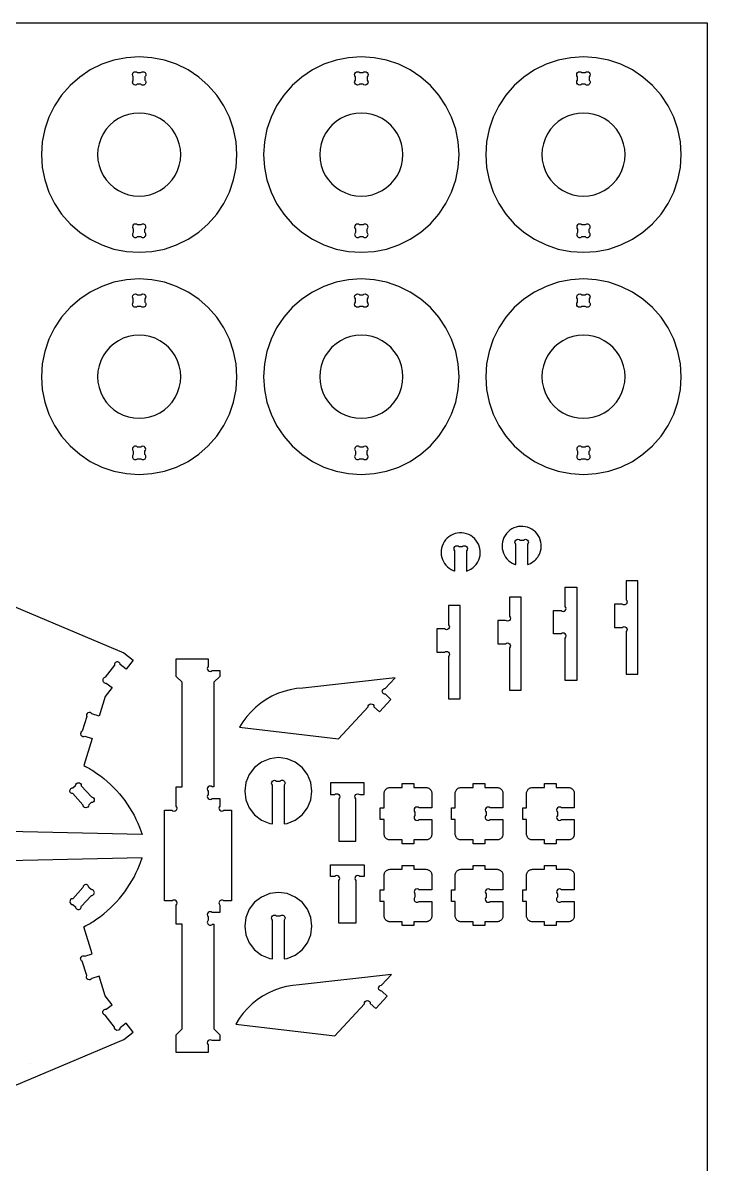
# Model space of a CAD drawing. Extents: x 2.2 to 40.9, y 0.4 to 54.1.
# Drawn here: x 26.23 to 40.9, y 29.67 to 54.15 of the extents above; entities that cross this region are included whole.
import ezdxf

# ---------------------------------------------------------------- set-up
doc = ezdxf.new("R2010")
doc.units = 0
doc.header["$MEASUREMENT"] = 0
doc.layers.get('0').update_dxf_attribs({"linetype": 'CONTINUOUS'})
doc.layers.add('LAYER_1', color=18, linetype='CONTINUOUS')

msp = doc.modelspace()

# ---------------------------------------------------------------- linework, layer by layer
msp.add_lwpolyline([(2.223, 0.378), (2.223, 54.147), (40.905, 54.147), (40.905, 0.378)], close=True)
at = {"layer": 'LAYER_1'}
for points in [[(27.066, 50.046), (27.246, 49.839), (27.453, 49.659), (27.681, 49.506), (27.926, 49.385), (28.186, 49.297), (28.455, 49.244), (28.728, 49.226), (29.002, 49.244), (29.271, 49.297), (29.53, 49.385), (29.776, 49.506), (30.004, 49.659), (30.21, 49.839), (30.391, 50.046), (30.543, 50.273), (30.665, 50.519), (30.753, 50.779), (30.806, 51.048), (30.824, 51.321), (30.806, 51.595), (30.753, 51.864), (30.665, 52.123), (30.543, 52.369), (30.391, 52.597), (30.21, 52.803), (30.004, 52.984), (29.776, 53.136), (29.53, 53.258), (29.271, 53.346), (29.002, 53.399), (28.728, 53.417), (28.455, 53.399), (28.186, 53.346), (27.926, 53.258), (27.681, 53.136), (27.453, 52.984), (27.246, 52.803), (27.066, 52.597), (26.913, 52.369), (26.792, 52.123), (26.704, 51.864), (26.651, 51.595), (26.633, 51.321), (26.651, 51.048), (26.704, 50.779), (26.792, 50.519), (26.913, 50.273)], [(31.828, 50.046), (32.009, 49.839), (32.215, 49.659), (32.443, 49.506), (32.689, 49.385), (32.948, 49.297), (33.217, 49.244), (33.491, 49.226), (33.764, 49.244), (34.033, 49.297), (34.293, 49.385), (34.539, 49.506), (34.767, 49.659), (34.973, 49.839), (35.154, 50.046), (35.306, 50.273), (35.427, 50.519), (35.515, 50.779), (35.569, 51.048), (35.587, 51.321), (35.569, 51.595), (35.515, 51.864), (35.427, 52.123), (35.306, 52.369), (35.154, 52.597), (34.973, 52.803), (34.767, 52.984), (34.539, 53.136), (34.293, 53.258), (34.033, 53.346), (33.764, 53.399), (33.491, 53.417), (33.217, 53.399), (32.948, 53.346), (32.689, 53.258), (32.443, 53.136), (32.215, 52.984), (32.009, 52.803), (31.828, 52.597), (31.676, 52.369), (31.555, 52.123), (31.467, 51.864), (31.413, 51.595), (31.395, 51.321), (31.413, 51.048), (31.467, 50.779), (31.555, 50.519), (31.676, 50.273)], [(36.591, 50.046), (36.771, 49.839), (36.978, 49.659), (37.206, 49.506), (37.451, 49.385), (37.711, 49.297), (37.98, 49.244), (38.253, 49.226), (38.527, 49.244), (38.796, 49.297), (39.055, 49.385), (39.301, 49.506), (39.529, 49.659), (39.735, 49.839), (39.916, 50.046), (40.068, 50.273), (40.19, 50.519), (40.278, 50.779), (40.331, 51.048), (40.349, 51.321), (40.331, 51.595), (40.278, 51.864), (40.19, 52.123), (40.068, 52.369), (39.916, 52.597), (39.735, 52.803), (39.529, 52.984), (39.301, 53.136), (39.055, 53.258), (38.796, 53.346), (38.527, 53.399), (38.253, 53.417), (37.98, 53.399), (37.711, 53.346), (37.451, 53.258), (37.206, 53.136), (36.978, 52.984), (36.771, 52.803), (36.591, 52.597), (36.438, 52.369), (36.317, 52.123), (36.229, 51.864), (36.176, 51.595), (36.158, 51.321), (36.176, 51.048), (36.229, 50.779), (36.317, 50.519), (36.438, 50.273)], [(27.957, 50.876), (28.021, 50.779), (28.098, 50.691), (28.186, 50.614), (28.283, 50.55), (28.387, 50.498), (28.498, 50.461), (28.612, 50.438), (28.728, 50.43), (28.845, 50.438), (28.959, 50.461), (29.069, 50.498), (29.174, 50.55), (29.271, 50.614), (29.359, 50.691), (29.435, 50.779), (29.5, 50.876), (29.552, 50.98), (29.589, 51.091), (29.612, 51.205), (29.62, 51.321), (29.612, 51.438), (29.589, 51.552), (29.552, 51.662), (29.5, 51.767), (29.435, 51.864), (29.359, 51.952), (29.271, 52.028), (29.174, 52.093), (29.069, 52.145), (28.959, 52.182), (28.845, 52.205), (28.728, 52.213), (28.612, 52.205), (28.498, 52.182), (28.387, 52.145), (28.283, 52.093), (28.186, 52.028), (28.098, 51.952), (28.021, 51.864), (27.957, 51.767), (27.905, 51.662), (27.868, 51.552), (27.845, 51.438), (27.837, 51.321), (27.845, 51.205), (27.868, 51.091), (27.905, 50.98)], [(32.719, 50.876), (32.784, 50.779), (32.861, 50.691), (32.948, 50.614), (33.045, 50.55), (33.15, 50.498), (33.26, 50.461), (33.375, 50.438), (33.491, 50.43), (33.607, 50.438), (33.722, 50.461), (33.832, 50.498), (33.936, 50.55), (34.033, 50.614), (34.121, 50.691), (34.198, 50.779), (34.263, 50.876), (34.314, 50.98), (34.352, 51.091), (34.374, 51.205), (34.382, 51.321), (34.374, 51.438), (34.352, 51.552), (34.314, 51.662), (34.263, 51.767), (34.198, 51.864), (34.121, 51.952), (34.033, 52.028), (33.936, 52.093), (33.832, 52.145), (33.722, 52.182), (33.607, 52.205), (33.491, 52.213), (33.375, 52.205), (33.26, 52.182), (33.15, 52.145), (33.045, 52.093), (32.948, 52.028), (32.861, 51.952), (32.784, 51.864), (32.719, 51.767), (32.668, 51.662), (32.63, 51.552), (32.607, 51.438), (32.6, 51.321), (32.607, 51.205), (32.63, 51.091), (32.668, 50.98)], [(37.546, 50.779), (37.623, 50.691), (37.711, 50.614), (37.808, 50.55), (37.912, 50.498), (38.023, 50.461), (38.137, 50.438), (38.253, 50.43), (38.37, 50.438), (38.484, 50.461), (38.594, 50.498), (38.699, 50.55), (38.796, 50.614), (38.884, 50.691), (38.96, 50.779), (39.025, 50.876), (39.077, 50.98), (39.114, 51.091), (39.137, 51.205), (39.145, 51.321), (39.137, 51.438), (39.114, 51.552), (39.077, 51.662), (39.025, 51.767), (38.96, 51.864), (38.884, 51.952), (38.796, 52.028), (38.699, 52.093), (38.594, 52.145), (38.484, 52.182), (38.37, 52.205), (38.253, 52.213), (38.137, 52.205), (38.023, 52.182), (37.912, 52.145), (37.808, 52.093), (37.711, 52.028), (37.623, 51.952), (37.546, 51.864), (37.482, 51.767), (37.43, 51.662), (37.393, 51.552), (37.37, 51.438), (37.362, 51.321), (37.37, 51.205), (37.393, 51.091), (37.43, 50.98), (37.482, 50.876)], [(27.066, 45.283), (27.246, 45.077), (27.453, 44.896), (27.681, 44.744), (27.926, 44.623), (28.186, 44.535), (28.455, 44.481), (28.728, 44.463), (29.002, 44.481), (29.271, 44.535), (29.53, 44.623), (29.776, 44.744), (30.004, 44.896), (30.21, 45.077), (30.391, 45.283), (30.543, 45.511), (30.665, 45.757), (30.753, 46.016), (30.806, 46.285), (30.824, 46.559), (30.806, 46.832), (30.753, 47.101), (30.665, 47.361), (30.543, 47.607), (30.391, 47.835), (30.21, 48.041), (30.004, 48.221), (29.776, 48.374), (29.53, 48.495), (29.271, 48.583), (29.002, 48.637), (28.728, 48.655), (28.455, 48.637), (28.186, 48.583), (27.926, 48.495), (27.681, 48.374), (27.453, 48.221), (27.246, 48.041), (27.066, 47.835), (26.913, 47.607), (26.792, 47.361), (26.704, 47.101), (26.651, 46.832), (26.633, 46.559), (26.651, 46.285), (26.704, 46.016), (26.792, 45.757), (26.913, 45.511)], [(32.009, 45.077), (32.215, 44.896), (32.443, 44.744), (32.689, 44.623), (32.948, 44.535), (33.217, 44.481), (33.491, 44.463), (33.764, 44.481), (34.033, 44.535), (34.293, 44.623), (34.539, 44.744), (34.767, 44.896), (34.973, 45.077), (35.154, 45.283), (35.306, 45.511), (35.427, 45.757), (35.515, 46.016), (35.569, 46.285), (35.587, 46.559), (35.569, 46.832), (35.515, 47.101), (35.427, 47.361), (35.306, 47.607), (35.154, 47.835), (34.973, 48.041), (34.767, 48.221), (34.539, 48.374), (34.293, 48.495), (34.033, 48.583), (33.764, 48.637), (33.491, 48.655), (33.217, 48.637), (32.948, 48.583), (32.689, 48.495), (32.443, 48.374), (32.215, 48.221), (32.009, 48.041), (31.828, 47.835), (31.676, 47.607), (31.555, 47.361), (31.467, 47.101), (31.413, 46.832), (31.395, 46.559), (31.413, 46.285), (31.467, 46.016), (31.555, 45.757), (31.676, 45.511), (31.828, 45.283)], [(36.978, 44.896), (37.206, 44.744), (37.451, 44.623), (37.711, 44.535), (37.98, 44.481), (38.253, 44.463), (38.527, 44.481), (38.796, 44.535), (39.055, 44.623), (39.301, 44.744), (39.529, 44.896), (39.735, 45.077), (39.916, 45.283), (40.068, 45.511), (40.19, 45.757), (40.278, 46.016), (40.331, 46.285), (40.349, 46.559), (40.331, 46.832), (40.278, 47.101), (40.19, 47.361), (40.068, 47.607), (39.916, 47.835), (39.735, 48.041), (39.529, 48.221), (39.301, 48.374), (39.055, 48.495), (38.796, 48.583), (38.527, 48.637), (38.253, 48.655), (37.98, 48.637), (37.711, 48.583), (37.451, 48.495), (37.206, 48.374), (36.978, 48.221), (36.771, 48.041), (36.591, 47.835), (36.438, 47.607), (36.317, 47.361), (36.229, 47.101), (36.176, 46.832), (36.158, 46.559), (36.176, 46.285), (36.229, 46.016), (36.317, 45.757), (36.438, 45.511), (36.591, 45.283), (36.771, 45.077)], [(27.957, 46.113), (28.021, 46.016), (28.098, 45.929), (28.186, 45.852), (28.283, 45.787), (28.387, 45.735), (28.498, 45.698), (28.612, 45.675), (28.728, 45.668), (28.845, 45.675), (28.959, 45.698), (29.069, 45.735), (29.174, 45.787), (29.271, 45.852), (29.359, 45.929), (29.435, 46.016), (29.5, 46.113), (29.552, 46.218), (29.589, 46.328), (29.612, 46.443), (29.62, 46.559), (29.612, 46.675), (29.589, 46.789), (29.552, 46.9), (29.5, 47.004), (29.435, 47.101), (29.359, 47.189), (29.271, 47.266), (29.174, 47.331), (29.069, 47.382), (28.959, 47.42), (28.845, 47.442), (28.728, 47.45), (28.612, 47.442), (28.498, 47.42), (28.387, 47.382), (28.283, 47.331), (28.186, 47.266), (28.098, 47.189), (28.021, 47.101), (27.957, 47.004), (27.905, 46.9), (27.868, 46.789), (27.845, 46.675), (27.837, 46.559), (27.845, 46.443), (27.868, 46.328), (27.905, 46.218)], [(32.784, 46.016), (32.861, 45.929), (32.948, 45.852), (33.045, 45.787), (33.15, 45.735), (33.26, 45.698), (33.375, 45.675), (33.491, 45.668), (33.607, 45.675), (33.722, 45.698), (33.832, 45.735), (33.936, 45.787), (34.033, 45.852), (34.121, 45.929), (34.198, 46.016), (34.263, 46.113), (34.314, 46.218), (34.352, 46.328), (34.374, 46.443), (34.382, 46.559), (34.374, 46.675), (34.352, 46.789), (34.314, 46.9), (34.263, 47.004), (34.198, 47.101), (34.121, 47.189), (34.033, 47.266), (33.936, 47.331), (33.832, 47.382), (33.722, 47.42), (33.607, 47.442), (33.491, 47.45), (33.375, 47.442), (33.26, 47.42), (33.15, 47.382), (33.045, 47.331), (32.948, 47.266), (32.861, 47.189), (32.784, 47.101), (32.719, 47.004), (32.668, 46.9), (32.63, 46.789), (32.607, 46.675), (32.6, 46.559), (32.607, 46.443), (32.63, 46.328), (32.668, 46.218), (32.719, 46.113)], [(37.546, 46.016), (37.623, 45.929), (37.711, 45.852), (37.808, 45.787), (37.912, 45.735), (38.023, 45.698), (38.137, 45.675), (38.253, 45.668), (38.37, 45.675), (38.484, 45.698), (38.594, 45.735), (38.699, 45.787), (38.796, 45.852), (38.884, 45.929), (38.96, 46.016), (39.025, 46.113), (39.077, 46.218), (39.114, 46.328), (39.137, 46.443), (39.145, 46.559), (39.137, 46.675), (39.114, 46.789), (39.077, 46.9), (39.025, 47.004), (38.96, 47.101), (38.884, 47.189), (38.796, 47.266), (38.699, 47.331), (38.594, 47.382), (38.484, 47.42), (38.37, 47.442), (38.253, 47.45), (38.137, 47.442), (38.023, 47.42), (37.912, 47.382), (37.808, 47.331), (37.711, 47.266), (37.623, 47.189), (37.546, 47.101), (37.482, 47.004), (37.43, 46.9), (37.393, 46.789), (37.37, 46.675), (37.362, 46.559), (37.37, 46.443), (37.393, 46.328), (37.43, 46.218), (37.482, 46.113)]]:
    msp.add_lwpolyline(points, close=True, dxfattribs=at)
for points in [[(28.692, 53.08), (28.765, 53.08, -1), (28.853, 52.991), (28.853, 52.918, -1), (28.765, 52.829), (28.692, 52.829, -1), (28.603, 52.918), (28.603, 52.991, -1)], [(33.366, 52.918), (33.366, 52.991, -1), (33.455, 53.08), (33.527, 53.08, -1), (33.616, 52.991), (33.616, 52.918, -1), (33.527, 52.829), (33.455, 52.829, -1)], [(38.29, 52.829), (38.217, 52.829, -1), (38.128, 52.918), (38.128, 52.991, -1), (38.217, 53.08), (38.29, 53.08, -1), (38.378, 52.991), (38.378, 52.918, -1)], [(28.765, 49.813), (28.692, 49.813, 1), (28.603, 49.724), (28.603, 49.651, 1), (28.692, 49.563), (28.765, 49.563, 1), (28.853, 49.651), (28.853, 49.724, 1)], [(33.455, 49.563), (33.527, 49.563, 1), (33.616, 49.651), (33.616, 49.724, 1), (33.527, 49.813), (33.455, 49.813, 1), (33.366, 49.724), (33.366, 49.651, 1)], [(38.29, 49.813), (38.217, 49.813, 1), (38.128, 49.724), (38.128, 49.651, 1), (38.217, 49.563), (38.29, 49.563, 1), (38.378, 49.651), (38.378, 49.724, 1)], [(28.692, 48.317), (28.765, 48.317, -1), (28.853, 48.229), (28.853, 48.156, -1), (28.765, 48.067), (28.692, 48.067, -1), (28.603, 48.156), (28.603, 48.229, -1)], [(33.455, 48.317), (33.527, 48.317, -1), (33.616, 48.229), (33.616, 48.156, -1), (33.527, 48.067), (33.455, 48.067, -1), (33.366, 48.156), (33.366, 48.229, -1)], [(38.217, 48.317), (38.29, 48.317, -1), (38.378, 48.229), (38.378, 48.156, -1), (38.29, 48.067), (38.217, 48.067, -1), (38.128, 48.156), (38.128, 48.229, -1)], [(28.765, 45.05), (28.692, 45.05, 1), (28.603, 44.962), (28.603, 44.889, 1), (28.692, 44.8), (28.765, 44.8, 1), (28.853, 44.889), (28.853, 44.962, 1)], [(33.527, 45.05), (33.455, 45.05, 1), (33.366, 44.962), (33.366, 44.889, 1), (33.455, 44.8), (33.527, 44.8, 1), (33.616, 44.889), (33.616, 44.962, 1)], [(38.29, 45.05), (38.217, 45.05, 1), (38.128, 44.962), (38.128, 44.889, 1), (38.217, 44.8), (38.29, 44.8, 1), (38.378, 44.889), (38.378, 44.962, 1)], [(36.803, 42.531), (36.803, 42.967, -1), (36.892, 43.056), (36.965, 43.056, -1), (37.053, 42.967), (37.053, 42.531, 0.06972), (37.171, 42.59, 0.143919), (37.316, 42.77, 0.513852), (36.956, 43.35, 0.513741), (36.522, 42.822, 0.115135), (36.612, 42.654, 0.11491), (36.767, 42.543, 0.024411), (36.785, 42.537, -0.008136)], [(35.496, 42.392), (35.496, 42.828, -1), (35.584, 42.916), (35.657, 42.916, -1), (35.746, 42.828), (35.746, 42.392, 0.06972), (35.864, 42.451, 0.143919), (36.009, 42.631, 0.513852), (35.648, 43.211, 0.513741), (35.215, 42.683, 0.115135), (35.305, 42.515, 0.11491), (35.46, 42.404, 0.024411), (35.478, 42.397, -0.008136)], [(38.919, 41.183), (39.081, 41.183, -1), (39.17, 41.095), (39.17, 40.184), (39.42, 40.184), (39.42, 42.185), (39.17, 42.185), (39.17, 41.773, -1), (39.081, 41.684), (38.919, 41.684)], [(37.862, 40.045), (37.862, 40.955, 1), (37.773, 41.044), (37.611, 41.044), (37.611, 41.545), (37.773, 41.545, 1), (37.862, 41.634), (37.862, 42.045), (38.112, 42.045), (38.112, 40.045)], [(35.11, 40.65), (35.272, 40.65, -1), (35.36, 40.562), (35.36, 39.652), (35.61, 39.652), (35.61, 41.652), (35.36, 41.652), (35.36, 41.24, -1), (35.272, 41.152), (35.109, 41.152)], [(36.417, 40.834), (36.579, 40.834, -1), (36.668, 40.745), (36.668, 39.835), (36.918, 39.835), (36.918, 41.835), (36.668, 41.835), (36.668, 41.424, -1), (36.579, 41.335), (36.417, 41.335)], [(29.522, 32.072), (29.522, 32.448), (29.648, 32.573), (29.648, 34.818), (29.522, 34.818), (29.522, 35.231, 1), (29.434, 35.319), (29.272, 35.319), (29.272, 37.262), (29.432, 37.262, 1), (29.521, 37.351), (29.521, 37.764), (29.648, 37.764), (29.648, 40.008), (29.522, 40.133), (29.522, 40.509), (30.207, 40.509), (30.207, 40.347, 1), (30.296, 40.258), (30.458, 40.258), (30.458, 40.133), (30.332, 40.008), (30.332, 37.764), (30.296, 37.764, 1), (30.207, 37.675), (30.207, 37.601, 1), (30.296, 37.513), (30.458, 37.513), (30.458, 37.351, 1), (30.546, 37.262), (30.708, 37.262), (30.708, 35.319), (30.546, 35.319, 1), (30.458, 35.231), (30.458, 35.069), (30.296, 35.069, 1), (30.207, 34.98), (30.207, 34.906, 1), (30.296, 34.818), (30.332, 34.818), (30.332, 32.573), (30.458, 32.448), (30.458, 32.323), (30.296, 32.323, 1), (30.207, 32.234), (30.207, 32.072)], [(30.878, 39.043), (33.004, 38.793), (33.637, 39.479, -1), (33.762, 39.484), (33.881, 39.374), (34.125, 39.64), (34.006, 39.75, -1), (34.001, 39.875), (34.214, 40.106), (32.237, 39.884), (32.099, 39.871), (31.962, 39.847), (31.828, 39.811), (31.697, 39.764), (31.571, 39.706), (31.45, 39.638), (31.335, 39.56), (31.227, 39.473), (31.126, 39.376), (31.034, 39.272), (30.952, 39.161)], [(31.203, 37.164), (31.352, 37.049), (31.526, 36.977), (31.587, 36.969), (31.587, 37.801, -1), (31.675, 37.89), (31.749, 37.89, -1), (31.837, 37.801), (31.837, 36.969), (31.898, 36.977), (32.072, 37.049), (32.221, 37.164), (32.335, 37.313), (32.407, 37.486), (32.432, 37.673), (32.407, 37.859), (32.335, 38.033), (32.221, 38.182), (32.072, 38.296), (31.898, 38.368), (31.712, 38.393), (31.526, 38.368), (31.352, 38.296), (31.203, 38.182), (31.088, 38.033), (31.017, 37.859), (30.992, 37.673), (31.017, 37.486), (31.088, 37.313)], [(27.488, 37.789), (27.707, 37.551, -1), (27.702, 37.426), (27.648, 37.376, -1), (27.523, 37.381), (27.303, 37.619, -1), (27.309, 37.745), (27.363, 37.794, -1)], [(32.829, 37.598), (32.92, 37.598, -1), (33.009, 37.509), (33.009, 36.597), (33.37, 36.597), (33.37, 37.509, -1), (33.458, 37.598), (33.55, 37.598), (33.55, 37.848), (32.829, 37.848)], [(34.018, 36.663), (34.007, 36.675), (33.998, 36.689), (33.991, 36.704), (33.986, 36.719), (33.982, 36.735), (33.981, 36.752), (33.981, 37.064), (33.898, 37.064), (33.898, 37.315), (33.981, 37.315), (33.981, 37.627), (33.982, 37.643), (33.986, 37.659), (33.991, 37.674), (33.998, 37.689), (34.007, 37.703), (34.018, 37.715), (34.03, 37.726), (34.044, 37.735), (34.059, 37.742), (34.074, 37.747), (34.09, 37.75), (34.106, 37.752), (34.366, 37.752), (34.366, 37.835), (34.617, 37.835), (34.617, 37.752), (34.877, 37.752), (34.894, 37.75), (34.91, 37.747), (34.925, 37.742), (34.94, 37.735), (34.953, 37.726), (34.966, 37.715), (34.976, 37.703), (34.985, 37.689), (34.993, 37.674), (34.998, 37.659), (35.001, 37.643), (35.002, 37.627), (35.002, 37.314), (34.73, 37.314, 1), (34.641, 37.225), (34.641, 37.153, 1), (34.73, 37.064), (35.002, 37.064), (35.002, 36.752), (35.001, 36.735), (34.998, 36.719), (34.993, 36.704), (34.985, 36.689), (34.976, 36.675), (34.966, 36.663), (34.953, 36.652), (34.94, 36.643), (34.925, 36.636), (34.91, 36.631), (34.894, 36.628), (34.877, 36.627), (34.617, 36.627), (34.617, 36.543), (34.366, 36.543), (34.366, 36.627), (34.106, 36.627), (34.09, 36.628), (34.074, 36.631), (34.059, 36.636), (34.044, 36.643), (34.03, 36.652)], [(35.541, 36.663), (35.53, 36.675), (35.521, 36.689), (35.514, 36.704), (35.509, 36.719), (35.506, 36.735), (35.505, 36.752), (35.505, 37.064), (35.421, 37.064), (35.421, 37.315), (35.505, 37.315), (35.505, 37.627), (35.506, 37.643), (35.509, 37.659), (35.514, 37.674), (35.521, 37.689), (35.53, 37.703), (35.541, 37.715), (35.553, 37.726), (35.567, 37.735), (35.582, 37.742), (35.597, 37.747), (35.613, 37.75), (35.63, 37.752), (35.89, 37.752), (35.89, 37.835), (36.14, 37.835), (36.14, 37.752), (36.4, 37.752), (36.417, 37.75), (36.433, 37.747), (36.448, 37.742), (36.463, 37.735), (36.477, 37.726), (36.489, 37.715), (36.5, 37.703), (36.509, 37.689), (36.516, 37.674), (36.521, 37.659), (36.524, 37.643), (36.525, 37.627), (36.525, 37.314), (36.253, 37.314, 1), (36.165, 37.225), (36.165, 37.153, 1), (36.253, 37.064), (36.525, 37.064), (36.525, 36.752), (36.524, 36.735), (36.521, 36.719), (36.516, 36.704), (36.509, 36.689), (36.5, 36.675), (36.489, 36.663), (36.477, 36.652), (36.463, 36.643), (36.448, 36.636), (36.433, 36.631), (36.417, 36.628), (36.4, 36.627), (36.14, 36.627), (36.14, 36.543), (35.89, 36.543), (35.89, 36.627), (35.63, 36.627), (35.613, 36.628), (35.597, 36.631), (35.582, 36.636), (35.567, 36.643), (35.553, 36.652)], [(37.071, 36.663), (37.06, 36.675), (37.051, 36.689), (37.044, 36.704), (37.039, 36.719), (37.035, 36.735), (37.034, 36.752), (37.034, 37.064), (36.951, 37.064), (36.951, 37.315), (37.034, 37.315), (37.034, 37.627), (37.035, 37.643), (37.039, 37.659), (37.044, 37.674), (37.051, 37.689), (37.06, 37.703), (37.071, 37.715), (37.083, 37.726), (37.097, 37.735), (37.112, 37.742), (37.127, 37.747), (37.143, 37.75), (37.159, 37.752), (37.419, 37.752), (37.419, 37.835), (37.67, 37.835), (37.67, 37.752), (37.93, 37.752), (37.947, 37.75), (37.963, 37.747), (37.978, 37.742), (37.993, 37.735), (38.006, 37.726), (38.019, 37.715), (38.029, 37.703), (38.038, 37.689), (38.046, 37.674), (38.051, 37.659), (38.054, 37.643), (38.055, 37.627), (38.055, 37.314), (37.783, 37.314, 1), (37.694, 37.225), (37.694, 37.153, 1), (37.783, 37.064), (38.055, 37.064), (38.055, 36.752), (38.054, 36.735), (38.051, 36.719), (38.046, 36.704), (38.038, 36.689), (38.029, 36.675), (38.019, 36.663), (38.006, 36.652), (37.993, 36.643), (37.978, 36.636), (37.963, 36.631), (37.947, 36.628), (37.93, 36.627), (37.67, 36.627), (37.67, 36.543), (37.419, 36.543), (37.419, 36.627), (37.159, 36.627), (37.143, 36.628), (37.127, 36.631), (37.112, 36.636), (37.097, 36.643), (37.083, 36.652)], [(33.009, 34.844), (33.009, 35.756, 1), (32.92, 35.845), (32.829, 35.845), (32.829, 36.096), (33.55, 36.096), (33.55, 35.845), (33.458, 35.845, 1), (33.37, 35.756), (33.37, 34.844)], [(34.018, 34.909), (34.007, 34.921), (33.998, 34.934), (33.991, 34.949), (33.986, 34.965), (33.982, 34.981), (33.981, 34.997), (33.981, 35.309), (33.898, 35.309), (33.898, 35.56), (33.981, 35.56), (33.981, 35.872), (33.982, 35.888), (33.986, 35.904), (33.991, 35.92), (33.998, 35.934), (34.007, 35.948), (34.018, 35.96), (34.03, 35.971), (34.044, 35.98), (34.059, 35.987), (34.074, 35.993), (34.09, 35.996), (34.106, 35.997), (34.366, 35.997), (34.366, 36.08), (34.617, 36.08), (34.617, 35.997), (34.877, 35.997), (34.894, 35.996), (34.91, 35.993), (34.925, 35.987), (34.94, 35.98), (34.953, 35.971), (34.966, 35.96), (34.976, 35.948), (34.985, 35.934), (34.993, 35.92), (34.998, 35.904), (35.001, 35.888), (35.002, 35.872), (35.002, 35.559), (34.73, 35.559, 1), (34.641, 35.471), (34.641, 35.398, 1), (34.73, 35.309), (35.002, 35.309), (35.002, 34.997), (35.001, 34.981), (34.998, 34.965), (34.993, 34.949), (34.985, 34.934), (34.976, 34.921), (34.966, 34.909), (34.953, 34.898), (34.94, 34.889), (34.925, 34.881), (34.91, 34.876), (34.894, 34.873), (34.877, 34.872), (34.617, 34.872), (34.617, 34.789), (34.366, 34.789), (34.366, 34.872), (34.106, 34.872), (34.09, 34.873), (34.074, 34.876), (34.059, 34.881), (34.044, 34.889), (34.03, 34.898)], [(35.541, 34.909), (35.53, 34.921), (35.521, 34.934), (35.514, 34.949), (35.509, 34.965), (35.506, 34.981), (35.505, 34.997), (35.505, 35.309), (35.421, 35.309), (35.421, 35.56), (35.505, 35.56), (35.505, 35.872), (35.506, 35.888), (35.509, 35.904), (35.514, 35.92), (35.521, 35.934), (35.53, 35.948), (35.541, 35.96), (35.553, 35.971), (35.567, 35.98), (35.582, 35.987), (35.597, 35.993), (35.613, 35.996), (35.63, 35.997), (35.89, 35.997), (35.89, 36.08), (36.14, 36.08), (36.14, 35.997), (36.4, 35.997), (36.417, 35.996), (36.433, 35.993), (36.448, 35.987), (36.463, 35.98), (36.477, 35.971), (36.489, 35.96), (36.5, 35.948), (36.509, 35.934), (36.516, 35.92), (36.521, 35.904), (36.524, 35.888), (36.525, 35.872), (36.525, 35.559), (36.253, 35.559, 1), (36.165, 35.471), (36.165, 35.398, 1), (36.253, 35.309), (36.525, 35.309), (36.525, 34.997), (36.524, 34.981), (36.521, 34.965), (36.516, 34.949), (36.509, 34.934), (36.5, 34.921), (36.489, 34.909), (36.477, 34.898), (36.463, 34.889), (36.448, 34.881), (36.433, 34.876), (36.417, 34.873), (36.4, 34.872), (36.14, 34.872), (36.14, 34.789), (35.89, 34.789), (35.89, 34.872), (35.63, 34.872), (35.613, 34.873), (35.597, 34.876), (35.582, 34.881), (35.567, 34.889), (35.553, 34.898)], [(37.071, 34.909), (37.06, 34.921), (37.051, 34.934), (37.044, 34.949), (37.039, 34.965), (37.035, 34.981), (37.034, 34.997), (37.034, 35.309), (36.951, 35.309), (36.951, 35.56), (37.034, 35.56), (37.034, 35.872), (37.035, 35.888), (37.039, 35.904), (37.044, 35.92), (37.051, 35.934), (37.06, 35.948), (37.071, 35.96), (37.083, 35.971), (37.097, 35.98), (37.112, 35.987), (37.127, 35.993), (37.143, 35.996), (37.159, 35.997), (37.419, 35.997), (37.419, 36.08), (37.67, 36.08), (37.67, 35.997), (37.93, 35.997), (37.947, 35.996), (37.963, 35.993), (37.978, 35.987), (37.993, 35.98), (38.006, 35.971), (38.019, 35.96), (38.029, 35.948), (38.038, 35.934), (38.046, 35.92), (38.051, 35.904), (38.054, 35.888), (38.055, 35.872), (38.055, 35.559), (37.783, 35.559, 1), (37.694, 35.471), (37.694, 35.398, 1), (37.783, 35.309), (38.055, 35.309), (38.055, 34.997), (38.054, 34.981), (38.051, 34.965), (38.046, 34.949), (38.038, 34.934), (38.029, 34.921), (38.019, 34.909), (38.006, 34.898), (37.993, 34.889), (37.978, 34.881), (37.963, 34.876), (37.947, 34.873), (37.93, 34.872), (37.67, 34.872), (37.67, 34.789), (37.419, 34.789), (37.419, 34.872), (37.159, 34.872), (37.143, 34.873), (37.127, 34.876), (37.112, 34.881), (37.097, 34.889), (37.083, 34.898)], [(27.488, 35.197), (27.707, 35.435, 1), (27.702, 35.561), (27.648, 35.61, 1), (27.523, 35.605), (27.303, 35.367, 1), (27.309, 35.242), (27.363, 35.192, 1)], [(31.203, 34.27), (31.352, 34.156), (31.526, 34.084), (31.587, 34.076), (31.587, 34.908, -1), (31.675, 34.997), (31.749, 34.997, -1), (31.837, 34.908), (31.837, 34.076), (31.898, 34.084), (32.072, 34.156), (32.221, 34.27), (32.335, 34.42), (32.407, 34.593), (32.432, 34.78), (32.407, 34.966), (32.335, 35.139), (32.221, 35.289), (32.072, 35.403), (31.898, 35.475), (31.712, 35.499), (31.526, 35.475), (31.352, 35.403), (31.203, 35.289), (31.088, 35.139), (31.017, 34.966), (30.992, 34.78), (31.017, 34.593), (31.088, 34.42)], [(30.873, 32.797), (30.799, 32.679), (32.925, 32.429), (33.558, 33.116, -1), (33.683, 33.121), (33.802, 33.011), (34.047, 33.276), (33.928, 33.386, -1), (33.922, 33.511), (34.135, 33.742), (32.158, 33.521), (32.02, 33.508), (31.883, 33.483), (31.749, 33.447), (31.618, 33.4), (31.492, 33.342), (31.371, 33.274), (31.256, 33.196), (31.148, 33.109), (31.048, 33.013), (30.956, 32.909)]]:
    msp.add_lwpolyline(points, format="xyb", close=True, dxfattribs=at)
for points in [[(25.214, 41.983), (28.399, 40.635), (28.598, 40.483), (28.451, 40.29), (28.323, 40.389, 1), (28.198, 40.372), (28.002, 40.114, 1), (28.018, 39.99), (28.147, 39.892), (28, 39.699), (27.869, 39.28), (27.714, 39.328, 1), (27.603, 39.27), (27.507, 38.96, 1), (27.565, 38.849), (27.72, 38.801), (27.54, 38.226, -0.005678), (27.703, 38.132, -0.018659), (27.823, 38.054, -0.147057), (28.735, 36.9, -0.012168), (28.764, 36.822, 0.004056), (28.791, 36.744), (24.312, 36.845, -0.114036)], [(25.214, 31.003), (28.399, 32.351), (28.598, 32.503), (28.451, 32.696), (28.323, 32.598, -1), (28.198, 32.614), (28.002, 32.872, -1), (28.018, 32.996), (28.147, 33.094), (28, 33.287), (27.869, 33.707), (27.714, 33.658, -1), (27.603, 33.717), (27.507, 34.026, -1), (27.565, 34.137), (27.72, 34.185), (27.54, 34.76, 0.005678), (27.703, 34.854, 0.018659), (27.823, 34.932, 0.147057), (28.735, 36.086, 0.012168), (28.764, 36.164, -0.004056), (28.791, 36.242), (24.312, 36.141, 0.114036)]]:
    msp.add_lwpolyline(points, format="xyb", dxfattribs=at)
msp.add_lwpolyline([(26.407, 31.839), (26.409, 31.839)], dxfattribs=at)

doc.saveas('drawing.dxf')
